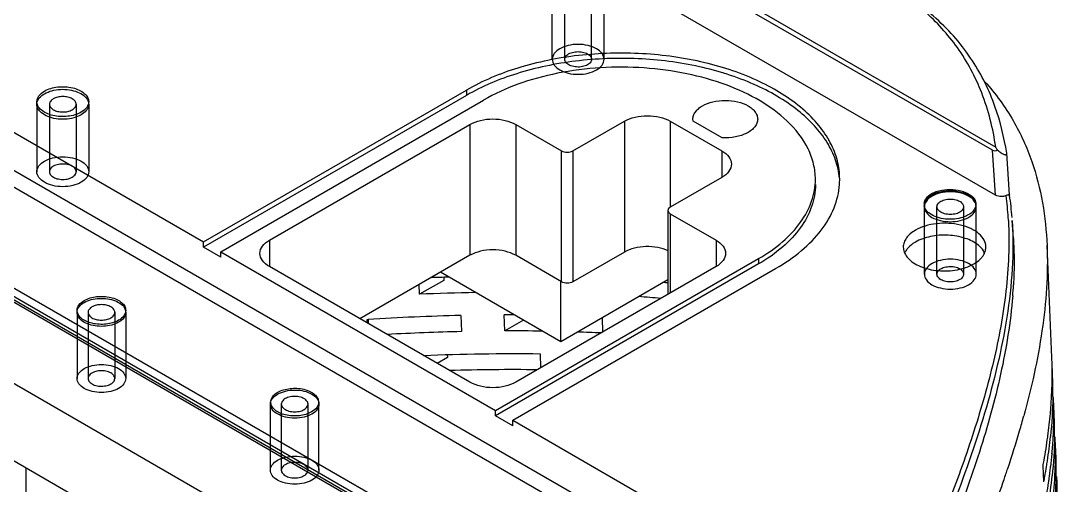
# Model space of a CAD drawing. Header units: millimetres. Extents: x 480 to 3134, y 272 to 1195.
# Drawn here: x 1292.8 to 1420.8, y 998.1 to 1055.5 of the extents above; entities that cross this region are included whole.
import ezdxf

# ---------------------------------------------------------------- set-up
doc = ezdxf.new("R2010")
doc.units = ezdxf.units.MM

msp = doc.modelspace()

# ---------------------------------------------------------------- linework, layer by layer
at = {"color": 7, "linetype": 'Continuous'}
for p, q in [((1412.75, 1039.5), (1364.04, 1067.62)), ((1364.18, 1068.17), (1413.16, 1039.89)), ((1413.13, 1033.95), (1363.5, 1062.6)), ((1358.39, 1050.73), (1358.39, 1059.05)), ((1359.94, 1050.73), (1359.94, 1059.05)), ((1363.24, 1050.73), (1363.24, 1059.05)), ((1364.79, 1050.73), (1364.79, 1059.05)), ((1268.9, 1055), (1315.34, 1028.19)), ((1399.24, 975.01), (1269.24, 1050.07)), ((1267.81, 1048.86), (1396.68, 974.46)), ((1347.8, 1046.28), (1315.33, 1027.53)), ((1315.34, 1028.19), (1347.8, 1046.93)), ((1347.8, 1046.93), (1347.8, 1046.28)), ((1294.75, 1045.17), (1294.75, 1036.85)), ((1296.3, 1045.17), (1296.3, 1036.85)), ((1299.6, 1045.17), (1299.6, 1036.85)), ((1301.15, 1045.17), (1301.15, 1036.85)), ((1317.46, 1026.96), (1349.92, 1045.7)), ((1375.78, 1043.1), (1375.76, 1043.34)), ((1323.47, 1028.4), (1348.22, 1042.68)), ((1348.22, 1042.68), (1348.22, 1026.52)), ((1353.88, 1042.68), (1353.88, 1026.52)), ((1353.88, 1042.68), (1359.54, 1039.42)), ((1360.95, 1039.42), (1367.32, 1043.09)), ((1367.32, 1043.09), (1367.32, 1026.93)), ((1372.97, 1043.09), (1372.97, 1032.48)), ((1372.97, 1043.09), (1379.34, 1039.42)), ((1379.36, 1041.04), (1375.78, 1043.1)), ((1359.54, 1023.25), (1359.54, 1039.42)), ((1360.95, 1039.42), (1360.95, 1023.25)), ((1379.34, 1039.42), (1379.34, 1036.15)), ((1413.13, 1033.95), (1412.75, 1039.5)), ((1379.05, 972.14), (1263.8, 1038.68)), ((1414.87, 1033.99), (1414.51, 1039.13)), ((1263.23, 1037.29), (1378.49, 970.75)), ((1379.05, 971.08), (1263.8, 1037.62)), ((1379.05, 970.67), (1263.8, 1037.21)), ((1379.34, 1036.15), (1372.97, 1032.48)), ((1414.87, 1033.99), (1414.87, 1033.94)), ((1414.87, 1033.99), (1414.87, 1033.94)), ((1372.68, 1032.07), (1372.68, 1021.69)), ((1404.35, 1024.19), (1404.35, 1032.52)), ((1405.9, 1024.19), (1405.9, 1032.52)), ((1409.2, 1024.19), (1409.2, 1032.52)), ((1410.75, 1024.19), (1410.75, 1032.52)), ((1372.97, 1031.66), (1372.97, 1021.86)), ((1372.97, 1031.66), (1378.63, 1028.4)), ((1415.34, 1028.6), (1415.2, 1030.83)), ((1315.33, 1027.53), (1315.34, 1028.19)), ((1323.47, 1028.4), (1323.47, 1025.13)), ((1378.63, 1028.4), (1378.63, 1025.13)), ((1263.22, 1027.26), (1361.11, 970.75)), ((1317.45, 1026.3), (1315.33, 1027.53)), ((1317.45, 1026.3), (1317.46, 1026.96)), ((1317.46, 1026.96), (1351.4, 1007.37)), ((1367.32, 1026.93), (1360.95, 1023.25)), ((1420.09, 1013.88), (1419.49, 1027.75)), ((1348.22, 1026.52), (1334.65, 1018.68)), ((1383.86, 1025.46), (1351.39, 1006.71)), ((1351.4, 1007.37), (1383.86, 1026.11)), ((1359.54, 1023.25), (1353.88, 1026.52)), ((1383.86, 1026.11), (1383.86, 1025.46)), ((1348.22, 1010.84), (1323.47, 1025.13)), ((1359.44, 1015.84), (1344.59, 1024.42)), ((1353.52, 1006.14), (1385.98, 1024.88)), ((1378.63, 1025.13), (1353.88, 1010.84)), ((1342.01, 1021.71), (1341.96, 1022.9)), ((1345.01, 1023.43), (1342.01, 1021.71)), ((1344.99, 1023.8), (1345.01, 1023.43)), ((1372.68, 1023.49), (1359.44, 1015.84)), ((1359.44, 1015.84), (1359.44, 1023.25)), ((1299.72, 1019.48), (1299.72, 1011.31)), ((1301.07, 1019.48), (1301.07, 1011.31)), ((1304.37, 1019.48), (1304.37, 1011.31)), ((1305.72, 1019.48), (1305.72, 1011.31)), ((1347.09, 1019.09), (1347.18, 1017.1)), ((1352.55, 1017.18), (1352.46, 1019.17)), ((1335.58, 1018.14), (1335.55, 1018.6)), ((1335.55, 1018.6), (1335.67, 1018.6)), ((1335.55, 1018.6), (1335.67, 1018.6)), ((1335.65, 1018.6), (1335.65, 1018.1)), ((1354.84, 1018.5), (1352.55, 1017.18)), ((1364.54, 1018.79), (1364.61, 1017.03)), ((1264.59, 1016.92), (1352.83, 965.97)), ((1345.45, 1013.89), (1344.19, 1013.17)), ((1345.43, 1014.25), (1345.45, 1013.89)), ((1356.89, 1014.37), (1356.96, 1012.62)), ((1420.21, 1009.1), (1420.2, 1008.99)), ((1420.21, 1009.1), (1420.21, 1008.99)), ((1323.59, 999.98), (1323.59, 1008.15)), ((1324.94, 999.98), (1324.94, 1008.15)), ((1328.24, 999.98), (1328.24, 1008.15)), ((1329.59, 999.98), (1329.59, 1008.15)), ((1351.39, 1006.71), (1351.4, 1007.37)), ((1353.51, 1005.48), (1351.39, 1006.71)), ((1353.51, 1005.48), (1353.52, 1006.14)), ((1353.52, 1006.14), (1399.96, 979.33)), ((1419.58, 1004.07), (1419.59, 1004.19)), ((1419.58, 1004.07), (1419.59, 1004.18)), ((1420.09, 1002.02), (1420.1, 1002.1)), ((1420.11, 1002.02), (1420.11, 1002.1)), ((1293.43, 946.78), (1293.43, 1000.26)), ((1419.1, 998.53), (1419.01, 1000.51)), ((1419.75, 998.95), (1419.8, 999.3)), ((1419.75, 998.95), (1419.8, 999.3))]:
    msp.add_line(p, q, dxfattribs=at)
for centre, radius, start, end in [((1283.09, 970.12), 147.61, 28.0522, 28.2088), ((1384.89, 1035.91), 9, 355.9414, 359.9972), ((1405.38, 1032.82), 1.07, 171.5521, 187.6402), ((1406.7, 1031.6), 2.92, 119.997, 121.1835), ((1375.4, 1028.69), 39.38, 3.6075, 7.5821), ((1376.47, 1028.38), 38.8, 4.1521, 8.2339), ((1409.63, 1032.82), 1.07, 351.5521, 0.0229), ((1372.9, 1028.51), 41.89, 3.1387, 3.6404), ((1404.34, 1028), 2.72, 217.9424, 221.4531), ((1409.35, 1028), 2.72, 318.525, 322.0413), ((1354.92, 707.67), 316.29, 91.6847, 92.0847), ((1358.31, 879.57), 144.25, 84.2817, 84.5237), ((1359.19, 1026.03), 56.25, 355.3879, 356.7857), ((1354.65, 712.83), 309.14, 91.0589, 92.3433), ((1357.41, 867.62), 154.24, 84.6498, 85.6596), ((1355.64, 680.18), 339.02, 91.4455, 93.3772), ((1353.81, 762.21), 256.96, 90.0286, 90.301), ((1355.33, 686.77), 330.43, 91.4137, 93.0056), ((1353.8, 772.17), 245.01, 89.2122, 90.2918), ((1354.89, 821.85), 195.31, 87.2015, 88.0557), ((1372.88, 1011.87), 47.25, 359.9569, 2.4325), ((1375.93, 1009.95), 44.29, 2.4458, 3.8662), ((1353.76, 743.35), 269.05, 89.4067, 91.7083), ((1366.83, 1011.92), 53.3, 356.8578, 359.2654), ((1369.95, 1011.86), 50.17, 359.2828, 359.9735), ((1372.2, 1009.81), 48.01, 359.1481, 2.4176), ((1361.63, 1012.2), 58.51, 354.8982, 356.8618), ((1373.02, 1006.97), 47.31, 359.9603, 2.4324), ((1376.07, 1005.05), 44.35, 2.4502, 3.4588), ((1307.56, 1036.55), 113.08, 343.722, 344.6837), ((1355.29, 1012.78), 64.87, 352.3895, 354.8871), ((1367.11, 1007.01), 53.23, 356.862, 359.3873), ((1370.21, 1006.96), 50.13, 359.4072, 359.9775), ((1372.42, 1004.92), 48, 359.0057, 2.4153), ((1294.93, 1040.27), 126.25, 341.4972, 343.7113), ((1346.6, 1013.94), 73.64, 350.0201, 352.2998), ((1352.75, 1011.04), 67.52, 351.5464, 354.1439), ((1361.78, 1007.3), 58.57, 354.9062, 356.8681), ((1373.16, 1002.08), 47.38, 359.9638, 2.4323), ((1376.19, 1000.15), 44.44, 2.4492, 3.417), ((1340.85, 1014.92), 79.47, 349.5529, 350.0416), ((1347.27, 1011.82), 73.05, 351.0435, 351.5738), ((1356.91, 1007.73), 63.46, 353.3825, 354.8374), ((1367.33, 1002.11), 53.21, 356.8673, 359.4607), ((1370.42, 1002.06), 50.13, 359.4819, 359.9812), ((1372.55, 1000.02), 48.09, 359.0103, 2.414), ((1280.05, 1045.14), 141.9, 340.9549, 341.5379), ((1344.3, 1012.29), 76.06, 350.0818, 351.0405), ((1352.47, 1008.24), 67.92, 352.4342, 353.0776), ((1354.15, 1008.04), 66.23, 353.079, 353.3904), ((1262.47, 1051.28), 160.53, 338.3453, 340.931), ((1341.11, 1012.85), 79.3, 349.5976, 350.0849), ((1346.79, 1009.05), 73.66, 350.6028, 351.7198), ((1352.56, 1006.18), 67.92, 351.1282, 354.1616), ((1349.61, 1008.63), 70.81, 351.7246, 352.1401), ((1361.93, 1002.4), 58.63, 354.9143, 356.8746), ((1363.45, 1000.22), 57.19, 354.1314, 358.9679), ((1373.3, 997.18), 47.45, 359.9672, 2.4322)]:
    msp.add_arc(centre, radius, start, end, dxfattribs=at)
for points, knots in [([(1414.51, 1039.13), (1414.2, 1041.09), (1413.24, 1045.08), (1410.42, 1050.86), (1405.78, 1056.22), (1401.65, 1059), (1399.34, 1060.25)], [0, 0, 0, 0, 0.220939, 0.453032, 0.708549, 1, 1, 1, 1]), ([(1413.16, 1039.89), (1412.83, 1042.17), (1411.75, 1046.5), (1408.69, 1052.25), (1404.48, 1056.86), (1401.12, 1059.2), (1399.35, 1060.22)], [0, 0, 0, 0, 0.271036, 0.520878, 0.759386, 1, 1, 1, 1]), ([(1363.85, 1049.42), (1364.12, 1049.57), (1364.57, 1049.92), (1364.89, 1050.73), (1364.57, 1051.53), (1363.82, 1052.11), (1362.78, 1052.49), (1361.59, 1052.62), (1360.39, 1052.49), (1359.65, 1052.22), (1359.33, 1052.03)], [0, 0, 0, 0, 0.11431, 0.207553, 0.300797, 0.415107, 0.553855, 0.707554, 0.861253, 1, 1, 1, 1]), ([(1393.89, 1035.91), (1393.89, 1036.68), (1393.69, 1038.25), (1392.78, 1040.53), (1391.32, 1042.68), (1388.56, 1045.45), (1383.85, 1048.32), (1377.09, 1050.58), (1369.5, 1051.64), (1361.7, 1051.43), (1354.32, 1049.95), (1349.8, 1048.08), (1347.8, 1046.93)], [0, 0, 0, 0, 0.04286, 0.087489, 0.135322, 0.187286, 0.304552, 0.438223, 0.58257, 0.729727, 0.871314, 1, 1, 1, 1]), ([(1393.85, 1036.07), (1393.79, 1036.83), (1393.45, 1038.36), (1392.38, 1040.55), (1390.79, 1042.62), (1387.91, 1045.26), (1383.17, 1047.95), (1376.44, 1050.06), (1368.98, 1051.01), (1361.35, 1050.72), (1354.16, 1049.24), (1349.75, 1047.4), (1347.8, 1046.28)], [0, 0, 0, 0, 0.042966, 0.088163, 0.136806, 0.189626, 0.308231, 0.442312, 0.58614, 0.732154, 0.872407, 1, 1, 1, 1]), ([(1359.33, 1052.03), (1359.06, 1051.88), (1358.61, 1051.53), (1358.29, 1050.73), (1358.61, 1049.92), (1359.36, 1049.34), (1360.39, 1048.96), (1361.59, 1048.83), (1362.78, 1048.96), (1363.53, 1049.23), (1363.85, 1049.42)], [0, 0, 0, 0, 0.11431, 0.207553, 0.300797, 0.415107, 0.553855, 0.707554, 0.861253, 1, 1, 1, 1]), ([(1362.75, 1050.05), (1362.56, 1049.94), (1362.11, 1049.79), (1361.41, 1049.75), (1360.73, 1049.88), (1360.2, 1050.15), (1359.89, 1050.59), (1360, 1051.1), (1360.27, 1051.31), (1360.42, 1051.4)], [0, 0, 0, 0, 0.160263, 0.337446, 0.508782, 0.65406, 0.767439, 0.871444, 1, 1, 1, 1]), ([(1360.42, 1051.4), (1360.61, 1051.51), (1361.06, 1051.66), (1361.77, 1051.7), (1362.44, 1051.57), (1362.98, 1051.3), (1363.29, 1050.86), (1363.17, 1050.35), (1362.91, 1050.14), (1362.75, 1050.05)], [0, 0, 0, 0, 0.160263, 0.337446, 0.508782, 0.65406, 0.767439, 0.871444, 1, 1, 1, 1]), ([(1387.38, 1043.12), (1386.38, 1044.07), (1383.99, 1045.8), (1379.78, 1047.73), (1374.94, 1049.08), (1367.96, 1050.02), (1360.84, 1049.6), (1354.24, 1047.82), (1351.27, 1046.48), (1349.92, 1045.7)], [0, 0, 0, 0, 0.104535, 0.221675, 0.349206, 0.483532, 0.754264, 0.882243, 1, 1, 1, 1]), ([(1295.69, 1046.81), (1296.18, 1047.09), (1297.36, 1047.41), (1298.86, 1047.34), (1299.96, 1046.97), (1300.6, 1046.58), (1301.04, 1046.08), (1301.15, 1045.69), (1301.15, 1045.5)], [0, 0, 0, 0, 0.269887, 0.561312, 0.695453, 0.813137, 0.912853, 1, 1, 1, 1]), ([(1295.69, 1046.48), (1295.97, 1046.64), (1296.62, 1046.9), (1297.67, 1047.05), (1298.76, 1047), (1299.75, 1046.74), (1300.56, 1046.31), (1301.08, 1045.72), (1301.21, 1044.99), (1300.86, 1044.32), (1300.45, 1044.01), (1300.21, 1043.87)], [0, 0, 0, 0, 0.122057, 0.258162, 0.394967, 0.526165, 0.637869, 0.731906, 0.81169, 0.897275, 1, 1, 1, 1]), ([(1411.8, 1047.96), (1413.14, 1046.49), (1415.42, 1043.37), (1418.47, 1036.65), (1419.34, 1031.26), (1419.49, 1027.75)], [0, 0, 0, 0, 0.270219, 0.521868, 1, 1, 1, 1]), ([(1300.21, 1043.87), (1299.93, 1043.7), (1299.27, 1043.45), (1298.22, 1043.3), (1297.13, 1043.35), (1296.14, 1043.61), (1295.34, 1044.04), (1294.81, 1044.63), (1294.69, 1045.36), (1295.04, 1046.03), (1295.45, 1046.34), (1295.69, 1046.48)], [0, 0, 0, 0, 0.122057, 0.258162, 0.394967, 0.526165, 0.637869, 0.731906, 0.81169, 0.897275, 1, 1, 1, 1]), ([(1294.75, 1045.5), (1294.75, 1045.75), (1294.97, 1046.31), (1295.42, 1046.65), (1295.69, 1046.81)], [0, 0, 0, 0, 0.449171, 1, 1, 1, 1]), ([(1296.78, 1045.85), (1296.64, 1045.77), (1296.41, 1045.59), (1296.25, 1045.17), (1296.41, 1044.76), (1296.8, 1044.46), (1297.33, 1044.27), (1297.94, 1044.2), (1298.56, 1044.26), (1298.95, 1044.4), (1299.11, 1044.5)], [0, 0, 0, 0, 0.115285, 0.208669, 0.301443, 0.41511, 0.552909, 0.705552, 0.859813, 1, 1, 1, 1]), ([(1299.11, 1044.5), (1299.25, 1044.58), (1299.49, 1044.76), (1299.65, 1045.18), (1299.48, 1045.59), (1299.1, 1045.89), (1298.57, 1046.08), (1297.95, 1046.15), (1297.34, 1046.08), (1296.95, 1045.94), (1296.78, 1045.85)], [0, 0, 0, 0, 0.115285, 0.208669, 0.301443, 0.41511, 0.552909, 0.705552, 0.859813, 1, 1, 1, 1]), ([(1300.21, 1044.19), (1299.72, 1043.91), (1298.53, 1043.59), (1297.04, 1043.66), (1295.94, 1044.03), (1295.3, 1044.42), (1294.86, 1044.92), (1294.75, 1045.32), (1294.75, 1045.5)], [0, 0, 0, 0, 0.269887, 0.561312, 0.695453, 0.813137, 0.912853, 1, 1, 1, 1]), ([(1301.15, 1045.5), (1301.15, 1045.25), (1300.93, 1044.7), (1300.48, 1044.35), (1300.21, 1044.19)], [0, 0, 0, 0, 0.449171, 1, 1, 1, 1]), ([(1375.76, 1043.34), (1375.76, 1043.49), (1375.82, 1043.81), (1376.06, 1044.25), (1376.44, 1044.65), (1377.14, 1045.13), (1378.27, 1045.54), (1379.76, 1045.7), (1381.25, 1045.54), (1382.38, 1045.13), (1383.08, 1044.65), (1383.46, 1044.25), (1383.7, 1043.81), (1383.76, 1043.49), (1383.76, 1043.34)], [0, 0, 0, 0, 0.04547, 0.094136, 0.148204, 0.20866, 0.346911, 0.500041, 0.653181, 0.791409, 0.851865, 0.905935, 0.95457, 1, 1, 1, 1]), ([(1348.22, 1042.68), (1348.63, 1042.92), (1349.56, 1043.25), (1351.05, 1043.42), (1352.55, 1043.25), (1353.48, 1042.92), (1353.88, 1042.68)], [0, 0, 0, 0, 0.237218, 0.499999, 0.762781, 1, 1, 1, 1]), ([(1367.32, 1043.09), (1367.72, 1043.32), (1368.65, 1043.66), (1370.14, 1043.82), (1371.64, 1043.66), (1372.57, 1043.32), (1372.97, 1043.09)], [0, 0, 0, 0, 0.237218, 0.499999, 0.762781, 1, 1, 1, 1]), ([(1383.76, 1043.34), (1383.76, 1043.17), (1383.7, 1042.83), (1383.42, 1042.37), (1382.99, 1041.95), (1382.21, 1041.46), (1380.97, 1041.07), (1379.91, 1041.01), (1379.36, 1041.04)], [0, 0, 0, 0, 0.089639, 0.18638, 0.294938, 0.416949, 0.695601, 1, 1, 1, 1]), ([(1390.89, 1035.91), (1390.89, 1036.54), (1390.73, 1037.84), (1389.78, 1040.43), (1388.43, 1042.12), (1387.38, 1043.12)], [0, 0, 0, 0, 0.231663, 0.471643, 1, 1, 1, 1]), ([(1359.54, 1039.42), (1359.75, 1039.3), (1360.24, 1039.2), (1360.74, 1039.3), (1360.95, 1039.42)], [0, 0, 0, 0, 0.500001, 1, 1, 1, 1]), ([(1379.34, 1039.42), (1379.67, 1039.23), (1380.24, 1038.79), (1380.51, 1038.1), (1380.51, 1037.79)], [0, 0, 0, 0, 0.550752, 1, 1, 1, 1]), ([(1412.75, 1039.5), (1412.84, 1039.45), (1413.06, 1039.41), (1413.26, 1039.48), (1413.35, 1039.54)], [0, 0, 0, 0, 0.478688, 1, 1, 1, 1]), ([(1413.35, 1039.54), (1413.48, 1039.43), (1413.67, 1039.28), (1413.93, 1039.11), (1414.1, 1039.02), (1414.26, 1038.96), (1414.4, 1038.93), (1414.52, 1039), (1414.52, 1039.09), (1414.51, 1039.13)], [0, 0, 0, 0, 0.340224, 0.494577, 0.63358, 0.75213, 0.84449, 0.913759, 1, 1, 1, 1]), ([(1300.21, 1035.54), (1299.89, 1035.35), (1299.14, 1035.08), (1297.95, 1034.95), (1296.75, 1035.08), (1295.72, 1035.46), (1294.97, 1036.04), (1294.65, 1036.85), (1294.97, 1037.65), (1295.42, 1038), (1295.69, 1038.15)], [0, 0, 0, 0, 0.138747, 0.292446, 0.446145, 0.584893, 0.699203, 0.792447, 0.88569, 1, 1, 1, 1]), ([(1295.69, 1038.15), (1296.01, 1038.34), (1296.75, 1038.61), (1297.95, 1038.74), (1299.14, 1038.61), (1300.18, 1038.23), (1300.93, 1037.65), (1301.25, 1036.85), (1300.93, 1036.04), (1300.48, 1035.69), (1300.21, 1035.54)], [0, 0, 0, 0, 0.138747, 0.292446, 0.446145, 0.584893, 0.699203, 0.792447, 0.88569, 1, 1, 1, 1]), ([(1296.78, 1037.52), (1296.63, 1037.43), (1296.36, 1037.22), (1296.25, 1036.71), (1296.56, 1036.27), (1297.09, 1036), (1297.77, 1035.87), (1298.47, 1035.91), (1298.92, 1036.06), (1299.11, 1036.17)], [0, 0, 0, 0, 0.128556, 0.232561, 0.34594, 0.491218, 0.662554, 0.839737, 1, 1, 1, 1]), ([(1299.11, 1036.17), (1299.27, 1036.26), (1299.54, 1036.47), (1299.65, 1036.98), (1299.34, 1037.42), (1298.8, 1037.69), (1298.13, 1037.82), (1297.42, 1037.78), (1296.97, 1037.63), (1296.78, 1037.52)], [0, 0, 0, 0, 0.128556, 0.232561, 0.34594, 0.491218, 0.662554, 0.839737, 1, 1, 1, 1]), ([(1380.51, 1037.79), (1380.51, 1037.47), (1380.24, 1036.78), (1379.67, 1036.34), (1379.34, 1036.15)], [0, 0, 0, 0, 0.449248, 1, 1, 1, 1]), ([(1383.86, 1026.11), (1384.92, 1026.72), (1386.83, 1028.03), (1389.11, 1030.43), (1390.55, 1033.09), (1390.89, 1034.99), (1390.89, 1035.91)], [0, 0, 0, 0, 0.28979, 0.549056, 0.782227, 1, 1, 1, 1]), ([(1390.89, 1035.25), (1390.89, 1034.34), (1390.55, 1032.43), (1389.11, 1029.78), (1386.83, 1027.38), (1384.92, 1026.06), (1383.86, 1025.46)], [0, 0, 0, 0, 0.217777, 0.450935, 0.710227, 1, 1, 1, 1]), ([(1385.98, 1024.88), (1387.11, 1025.54), (1389.16, 1026.94), (1391.66, 1029.47), (1393.31, 1032.27), (1393.8, 1034.29), (1393.87, 1035.27)], [0, 0, 0, 0, 0.288355, 0.547898, 0.782171, 1, 1, 1, 1]), ([(1405.25, 1034.13), (1405.31, 1034.17), (1405.6, 1034.32), (1405.91, 1034.43), (1406.15, 1034.5)], [0, 0, 0, 0, 0.236074, 1, 1, 1, 1]), ([(1405.29, 1033.99), (1405.7, 1034.22), (1406.65, 1034.51), (1408.13, 1034.54), (1409.48, 1034.2), (1410.23, 1033.69), (1410.46, 1033.37)], [0, 0, 0, 0, 0.253318, 0.530613, 0.790336, 1, 1, 1, 1]), ([(1409.81, 1031.21), (1410.08, 1031.37), (1410.53, 1031.71), (1410.85, 1032.52), (1410.53, 1033.32), (1409.78, 1033.9), (1408.75, 1034.28), (1407.55, 1034.41), (1406.36, 1034.28), (1405.61, 1034.01), (1405.29, 1033.83)], [0, 0, 0, 0, 0.11431, 0.207553, 0.300797, 0.415107, 0.553855, 0.707554, 0.861253, 1, 1, 1, 1]), ([(1406.15, 1034.5), (1406.59, 1034.61), (1407.51, 1034.72), (1408.82, 1034.56), (1409.93, 1034.12), (1410.47, 1033.59), (1410.6, 1033.3)], [0, 0, 0, 0, 0.279214, 0.558431, 0.804511, 1, 1, 1, 1]), ([(1404.32, 1032.98), (1404.35, 1033.2), (1404.58, 1033.65), (1404.97, 1033.96), (1405.19, 1034.1)], [0, 0, 0, 0, 0.454331, 1, 1, 1, 1]), ([(1405.25, 1033.96), (1405.01, 1033.83), (1404.6, 1033.52), (1404.35, 1033.04), (1404.32, 1032.82)], [0, 0, 0, 0, 0.547377, 1, 1, 1, 1]), ([(1405.29, 1033.83), (1405.02, 1033.67), (1404.57, 1033.32), (1404.25, 1032.52), (1404.57, 1031.71), (1405.32, 1031.13), (1406.35, 1030.76), (1407.55, 1030.63), (1408.74, 1030.76), (1409.49, 1031.03), (1409.81, 1031.21)], [0, 0, 0, 0, 0.11431, 0.207553, 0.300797, 0.415107, 0.553855, 0.707554, 0.861253, 1, 1, 1, 1]), ([(1405.25, 1033.96), (1405.01, 1033.82), (1404.61, 1033.51), (1404.39, 1033.04), (1404.36, 1032.82)], [0, 0, 0, 0, 0.54646, 1, 1, 1, 1]), ([(1408.72, 1031.85), (1408.53, 1031.73), (1408.08, 1031.58), (1407.37, 1031.54), (1406.7, 1031.67), (1406.16, 1031.94), (1405.85, 1032.38), (1405.96, 1032.9), (1406.23, 1033.1), (1406.38, 1033.19)], [0, 0, 0, 0, 0.160263, 0.337446, 0.508782, 0.65406, 0.767439, 0.871444, 1, 1, 1, 1]), ([(1406.38, 1033.19), (1406.57, 1033.3), (1407.02, 1033.45), (1407.73, 1033.5), (1408.4, 1033.37), (1408.94, 1033.09), (1409.25, 1032.65), (1409.14, 1032.14), (1408.87, 1031.93), (1408.72, 1031.85)], [0, 0, 0, 0, 0.160263, 0.337446, 0.508782, 0.65406, 0.767439, 0.871444, 1, 1, 1, 1]), ([(1410.46, 1033.37), (1410.5, 1033.32), (1410.63, 1033.11), (1410.7, 1032.87), (1410.71, 1032.69)], [0, 0, 0, 0, 0.266013, 1, 1, 1, 1]), ([(1410.6, 1033.3), (1410.62, 1033.26), (1410.68, 1033.11), (1410.71, 1032.94), (1410.71, 1032.82)], [0, 0, 0, 0, 0.257665, 1, 1, 1, 1]), ([(1414.12, 1033.8), (1414.03, 1033.79), (1413.7, 1033.76), (1413.35, 1033.83), (1413.13, 1033.95)], [0, 0, 0, 0, 0.262791, 1, 1, 1, 1]), ([(1414.43, 1033.89), (1414.41, 1033.88), (1414.31, 1033.84), (1414.2, 1033.81), (1414.12, 1033.8)], [0, 0, 0, 0, 0.23892, 1, 1, 1, 1]), ([(1414.87, 1033.99), (1414.87, 1034), (1414.81, 1034), (1414.77, 1033.99), (1414.6, 1033.96), (1414.5, 1033.92), (1414.43, 1033.89)], [0, 0, 0, 0, 0.041392, 0.212244, 0.527438, 1, 1, 1, 1]), ([(1372.97, 1032.48), (1372.89, 1032.43), (1372.75, 1032.32), (1372.68, 1032.15), (1372.68, 1032.07)], [0, 0, 0, 0, 0.550759, 1, 1, 1, 1]), ([(1372.68, 1032.07), (1372.68, 1031.99), (1372.75, 1031.82), (1372.89, 1031.71), (1372.97, 1031.66)], [0, 0, 0, 0, 0.44924, 1, 1, 1, 1]), ([(1404.89, 1031.76), (1404.84, 1031.8), (1404.66, 1031.96), (1404.5, 1032.16), (1404.43, 1032.32)], [0, 0, 0, 0, 0.269002, 1, 1, 1, 1]), ([(1408.86, 1031.15), (1408.16, 1030.96), (1407.05, 1030.91), (1405.71, 1031.25), (1405.12, 1031.57), (1404.89, 1031.76)], [0, 0, 0, 0, 0.527996, 0.780383, 1, 1, 1, 1]), ([(1410.7, 1032.66), (1410.66, 1032.44), (1410.42, 1031.96), (1410.01, 1031.65), (1409.77, 1031.51)], [0, 0, 0, 0, 0.4526, 1, 1, 1, 1]), ([(1415.2, 1030.83), (1415.45, 1026.85), (1414.84, 1018.75), (1411.96, 1006.89), (1407.83, 995.19), (1404.51, 987.53), (1402.74, 983.71)], [0, 0, 0, 0, 0.243385, 0.49077, 0.743149, 1, 1, 1, 1]), ([(1411.94, 1027.54), (1411.94, 1027.83), (1411.77, 1028.47), (1411.07, 1029.26), (1410.05, 1029.88), (1408.77, 1030.31), (1407.34, 1030.51), (1405.86, 1030.47), (1404.47, 1030.19), (1403.61, 1029.84), (1403.24, 1029.62)], [0, 0, 0, 0, 0.086934, 0.186404, 0.303795, 0.437609, 0.582115, 0.729425, 0.871188, 1, 1, 1, 1]), ([(1414.72, 1030.81), (1414.88, 1027.9), (1414.61, 1022.03), (1413, 1013.33), (1410.55, 1004.72), (1408.52, 999.07), (1407.42, 996.25)], [0, 0, 0, 0, 0.245489, 0.49337, 0.744874, 1, 1, 1, 1]), ([(1409.77, 1031.51), (1409.7, 1031.48), (1409.41, 1031.32), (1409.1, 1031.21), (1408.86, 1031.15)], [0, 0, 0, 0, 0.236074, 1, 1, 1, 1]), ([(1403.24, 1029.62), (1403.01, 1029.49), (1402.61, 1029.21), (1402.12, 1028.7), (1401.81, 1028.14), (1401.74, 1027.73), (1401.74, 1027.54)], [0, 0, 0, 0, 0.289541, 0.549114, 0.782258, 1, 1, 1, 1]), ([(1322.3, 1026.76), (1322.3, 1027.07), (1322.58, 1027.77), (1323.14, 1028.2), (1323.47, 1028.4)], [0, 0, 0, 0, 0.449248, 1, 1, 1, 1]), ([(1378.63, 1028.4), (1378.96, 1028.2), (1379.53, 1027.77), (1379.8, 1027.07), (1379.8, 1026.76)], [0, 0, 0, 0, 0.550752, 1, 1, 1, 1]), ([(1403.24, 1028.15), (1403.13, 1028.09), (1402.76, 1027.86), (1402.42, 1027.56), (1402.22, 1027.31)], [0, 0, 0, 0, 0.268125, 1, 1, 1, 1]), ([(1411.02, 1027.76), (1410.55, 1028.15), (1409.32, 1028.74), (1407.27, 1029.09), (1405.15, 1028.94), (1403.81, 1028.48), (1403.24, 1028.15)], [0, 0, 0, 0, 0.225651, 0.487909, 0.756855, 1, 1, 1, 1]), ([(1415.34, 1028.6), (1415.43, 1027.17), (1415.46, 1025.26), (1415.37, 1023.35), (1415.35, 1022.88)], [0, 0, 0, 0, 0.749244, 1, 1, 1, 1]), ([(1323.47, 1025.13), (1323.14, 1025.32), (1322.58, 1025.76), (1322.3, 1026.45), (1322.3, 1026.76)], [0, 0, 0, 0, 0.550752, 1, 1, 1, 1]), ([(1353.88, 1026.52), (1353.48, 1026.75), (1352.55, 1027.09), (1351.05, 1027.25), (1349.56, 1027.09), (1348.63, 1026.75), (1348.22, 1026.52)], [0, 0, 0, 0, 0.237219, 0.500001, 0.762782, 1, 1, 1, 1]), ([(1372.71, 1027.06), (1372.31, 1027.26), (1371.4, 1027.54), (1369.97, 1027.65), (1368.57, 1027.47), (1367.69, 1027.14), (1367.32, 1026.93)], [0, 0, 0, 0, 0.242668, 0.505351, 0.765306, 1, 1, 1, 1]), ([(1379.8, 1026.76), (1379.8, 1026.45), (1379.53, 1025.76), (1378.96, 1025.32), (1378.63, 1025.13)], [0, 0, 0, 0, 0.449248, 1, 1, 1, 1]), ([(1401.74, 1027.54), (1401.74, 1027.33), (1401.83, 1026.89), (1402.05, 1026.51), (1402.19, 1026.33)], [0, 0, 0, 0, 0.480541, 1, 1, 1, 1]), ([(1402.22, 1027.31), (1402.19, 1027.27), (1402.06, 1027.11), (1401.96, 1026.93), (1401.9, 1026.79)], [0, 0, 0, 0, 0.259806, 1, 1, 1, 1]), ([(1411.77, 1026.83), (1411.73, 1026.91), (1411.54, 1027.27), (1411.26, 1027.56), (1411.02, 1027.76)], [0, 0, 0, 0, 0.23318, 1, 1, 1, 1]), ([(1411.49, 1026.33), (1411.63, 1026.51), (1411.86, 1026.89), (1411.94, 1027.33), (1411.94, 1027.54)], [0, 0, 0, 0, 0.519482, 1, 1, 1, 1]), ([(1419.49, 1027.75), (1419.64, 1024.22), (1419.12, 1017.09), (1417.57, 1010.14), (1416.63, 1006.68)], [0, 0, 0, 0, 0.496537, 1, 1, 1, 1]), ([(1402.3, 1026.2), (1402.71, 1025.73), (1403.94, 1024.99), (1406.07, 1024.53), (1408.36, 1024.62), (1409.83, 1025.1), (1410.45, 1025.46)], [0, 0, 0, 0, 0.215589, 0.476824, 0.751244, 1, 1, 1, 1]), ([(1405.29, 1025.5), (1405.02, 1025.34), (1404.57, 1025), (1404.25, 1024.19), (1404.57, 1023.39), (1405.32, 1022.8), (1406.35, 1022.43), (1407.55, 1022.3), (1408.74, 1022.43), (1409.49, 1022.7), (1409.81, 1022.88)], [0, 0, 0, 0, 0.11431, 0.207553, 0.300797, 0.415107, 0.553855, 0.707554, 0.861253, 1, 1, 1, 1]), ([(1409.81, 1022.88), (1410.08, 1023.04), (1410.53, 1023.39), (1410.85, 1024.19), (1410.53, 1025), (1409.78, 1025.58), (1408.75, 1025.95), (1407.55, 1026.08), (1406.36, 1025.95), (1405.61, 1025.68), (1405.29, 1025.5)], [0, 0, 0, 0, 0.11431, 0.207553, 0.300797, 0.415107, 0.553855, 0.707554, 0.861253, 1, 1, 1, 1]), ([(1410.45, 1025.46), (1410.54, 1025.51), (1410.88, 1025.72), (1411.19, 1025.98), (1411.39, 1026.2)], [0, 0, 0, 0, 0.2662, 1, 1, 1, 1]), ([(1408.72, 1023.52), (1408.53, 1023.41), (1408.08, 1023.26), (1407.37, 1023.21), (1406.7, 1023.34), (1406.16, 1023.62), (1405.85, 1024.06), (1405.96, 1024.57), (1406.23, 1024.78), (1406.38, 1024.86)], [0, 0, 0, 0, 0.160263, 0.337446, 0.508782, 0.65406, 0.767439, 0.871444, 1, 1, 1, 1]), ([(1406.38, 1024.86), (1406.57, 1024.97), (1407.02, 1025.12), (1407.73, 1025.17), (1408.4, 1025.04), (1408.94, 1024.76), (1409.25, 1024.32), (1409.14, 1023.81), (1408.87, 1023.61), (1408.72, 1023.52)], [0, 0, 0, 0, 0.160263, 0.337446, 0.508782, 0.65406, 0.767439, 0.871444, 1, 1, 1, 1]), ([(1360.95, 1023.25), (1360.74, 1023.13), (1360.24, 1023.03), (1359.75, 1023.13), (1359.54, 1023.25)], [0, 0, 0, 0, 0.499999, 1, 1, 1, 1]), ([(1300.6, 1020.94), (1301.06, 1021.21), (1302.17, 1021.51), (1303.58, 1021.44), (1304.61, 1021.1), (1305.21, 1020.73), (1305.62, 1020.27), (1305.72, 1019.89), (1305.72, 1019.72)], [0, 0, 0, 0, 0.269887, 0.561312, 0.695453, 0.813137, 0.912853, 1, 1, 1, 1]), ([(1415.25, 1021.51), (1414.99, 1018.26), (1413.92, 1011.74), (1411.24, 1002.12), (1407.76, 992.56), (1405.07, 986.27), (1403.64, 983.13)], [0, 0, 0, 0, 0.242556, 0.490369, 0.743073, 1, 1, 1, 1]), ([(1304.84, 1018.25), (1304.58, 1018.1), (1303.96, 1017.86), (1302.98, 1017.72), (1301.96, 1017.77), (1301.03, 1018), (1300.28, 1018.41), (1299.78, 1018.97), (1299.67, 1019.65), (1299.99, 1020.28), (1300.38, 1020.57), (1300.6, 1020.7)], [0, 0, 0, 0, 0.122057, 0.258162, 0.394967, 0.526165, 0.637869, 0.731906, 0.81169, 0.897275, 1, 1, 1, 1]), ([(1299.72, 1019.72), (1299.72, 1019.95), (1299.93, 1020.48), (1300.35, 1020.8), (1300.6, 1020.94)], [0, 0, 0, 0, 0.449171, 1, 1, 1, 1]), ([(1300.6, 1020.7), (1300.87, 1020.85), (1301.48, 1021.09), (1302.46, 1021.23), (1303.48, 1021.18), (1304.42, 1020.95), (1305.17, 1020.54), (1305.66, 1019.98), (1305.78, 1019.3), (1305.45, 1018.67), (1305.07, 1018.38), (1304.84, 1018.25)], [0, 0, 0, 0, 0.122057, 0.258162, 0.394967, 0.526165, 0.637869, 0.731906, 0.81169, 0.897275, 1, 1, 1, 1]), ([(1301.55, 1020.15), (1301.42, 1020.07), (1301.18, 1019.89), (1301.02, 1019.47), (1301.19, 1019.06), (1301.57, 1018.76), (1302.1, 1018.57), (1302.72, 1018.5), (1303.33, 1018.56), (1303.72, 1018.7), (1303.89, 1018.8)], [0, 0, 0, 0, 0.115285, 0.208669, 0.301443, 0.41511, 0.552909, 0.705552, 0.859813, 1, 1, 1, 1]), ([(1303.89, 1018.8), (1304.03, 1018.88), (1304.26, 1019.06), (1304.42, 1019.48), (1304.26, 1019.89), (1303.87, 1020.19), (1303.34, 1020.38), (1302.73, 1020.45), (1302.11, 1020.39), (1301.72, 1020.25), (1301.55, 1020.15)], [0, 0, 0, 0, 0.115285, 0.208669, 0.301443, 0.41511, 0.552909, 0.705552, 0.859813, 1, 1, 1, 1]), ([(1304.84, 1018.5), (1304.38, 1018.23), (1303.27, 1017.93), (1301.87, 1018), (1300.84, 1018.34), (1300.23, 1018.71), (1299.83, 1019.17), (1299.72, 1019.55), (1299.72, 1019.72)], [0, 0, 0, 0, 0.269887, 0.561312, 0.695453, 0.813137, 0.912853, 1, 1, 1, 1]), ([(1305.72, 1019.72), (1305.72, 1019.49), (1305.52, 1018.96), (1305.09, 1018.64), (1304.84, 1018.5)], [0, 0, 0, 0, 0.449171, 1, 1, 1, 1]), ([(1304.84, 1010.09), (1304.54, 1009.91), (1303.84, 1009.66), (1302.72, 1009.54), (1301.6, 1009.66), (1300.63, 1010.01), (1299.93, 1010.56), (1299.63, 1011.31), (1299.93, 1012.06), (1300.35, 1012.39), (1300.6, 1012.53)], [0, 0, 0, 0, 0.138747, 0.292446, 0.446145, 0.584893, 0.699203, 0.792447, 0.88569, 1, 1, 1, 1]), ([(1300.6, 1012.53), (1300.9, 1012.71), (1301.6, 1012.96), (1302.72, 1013.08), (1303.84, 1012.96), (1304.81, 1012.61), (1305.52, 1012.06), (1305.81, 1011.31), (1305.52, 1010.56), (1305.09, 1010.23), (1304.84, 1010.09)], [0, 0, 0, 0, 0.138747, 0.292446, 0.446145, 0.584893, 0.699203, 0.792447, 0.88569, 1, 1, 1, 1]), ([(1301.55, 1011.98), (1301.4, 1011.9), (1301.13, 1011.69), (1301.02, 1011.18), (1301.33, 1010.74), (1301.87, 1010.46), (1302.54, 1010.33), (1303.25, 1010.38), (1303.7, 1010.53), (1303.89, 1010.64)], [0, 0, 0, 0, 0.128556, 0.232561, 0.34594, 0.491218, 0.662554, 0.839737, 1, 1, 1, 1]), ([(1303.89, 1010.64), (1304.04, 1010.72), (1304.31, 1010.93), (1304.42, 1011.44), (1304.11, 1011.88), (1303.58, 1012.16), (1302.9, 1012.29), (1302.19, 1012.24), (1301.75, 1012.09), (1301.55, 1011.98)], [0, 0, 0, 0, 0.128556, 0.232561, 0.34594, 0.491218, 0.662554, 0.839737, 1, 1, 1, 1]), ([(1324.49, 1009.6), (1324.95, 1009.86), (1326.05, 1010.16), (1327.43, 1010.09), (1328.45, 1009.75), (1329.04, 1009.39), (1329.44, 1008.93), (1329.54, 1008.56), (1329.54, 1008.39)], [0, 0, 0, 0, 0.269887, 0.561312, 0.695453, 0.813137, 0.912853, 1, 1, 1, 1]), ([(1353.88, 1010.84), (1353.48, 1010.61), (1352.55, 1010.27), (1351.05, 1010.11), (1349.56, 1010.27), (1348.63, 1010.61), (1348.22, 1010.84)], [0, 0, 0, 0, 0.237218, 0.499999, 0.762781, 1, 1, 1, 1]), ([(1328.71, 1006.92), (1328.41, 1006.75), (1327.71, 1006.49), (1326.59, 1006.37), (1325.46, 1006.49), (1324.5, 1006.85), (1323.79, 1007.39), (1323.49, 1008.15), (1323.79, 1008.9), (1324.22, 1009.23), (1324.46, 1009.37)], [0, 0, 0, 0, 0.138747, 0.292446, 0.446145, 0.584893, 0.699203, 0.792447, 0.88569, 1, 1, 1, 1]), ([(1323.63, 1008.39), (1323.63, 1008.62), (1323.83, 1009.14), (1324.25, 1009.46), (1324.49, 1009.6)], [0, 0, 0, 0, 0.449171, 1, 1, 1, 1]), ([(1324.46, 1009.37), (1324.77, 1009.54), (1325.47, 1009.8), (1326.59, 1009.92), (1327.71, 1009.8), (1328.68, 1009.45), (1329.38, 1008.9), (1329.68, 1008.15), (1329.38, 1007.39), (1328.96, 1007.06), (1328.71, 1006.92)], [0, 0, 0, 0, 0.138747, 0.292446, 0.446145, 0.584893, 0.699203, 0.792447, 0.88569, 1, 1, 1, 1]), ([(1325.42, 1008.82), (1325.27, 1008.73), (1325, 1008.52), (1324.88, 1008.01), (1325.2, 1007.57), (1325.73, 1007.3), (1326.41, 1007.17), (1327.11, 1007.21), (1327.56, 1007.36), (1327.75, 1007.47)], [0, 0, 0, 0, 0.128556, 0.232561, 0.34594, 0.491218, 0.662554, 0.839737, 1, 1, 1, 1]), ([(1327.75, 1007.47), (1327.91, 1007.56), (1328.17, 1007.77), (1328.29, 1008.28), (1327.97, 1008.72), (1327.44, 1008.99), (1326.76, 1009.12), (1326.06, 1009.08), (1325.61, 1008.93), (1325.42, 1008.82)], [0, 0, 0, 0, 0.128556, 0.232561, 0.34594, 0.491218, 0.662554, 0.839737, 1, 1, 1, 1]), ([(1328.68, 1007.18), (1328.22, 1006.92), (1327.13, 1006.62), (1325.74, 1006.69), (1324.73, 1007.03), (1324.13, 1007.39), (1323.73, 1007.85), (1323.63, 1008.22), (1323.63, 1008.39)], [0, 0, 0, 0, 0.269887, 0.561312, 0.695453, 0.813137, 0.912853, 1, 1, 1, 1]), ([(1329.54, 1008.39), (1329.54, 1008.16), (1329.34, 1007.65), (1328.92, 1007.32), (1328.68, 1007.18)], [0, 0, 0, 0, 0.449171, 1, 1, 1, 1]), ([(1328.71, 998.76), (1328.41, 998.58), (1327.71, 998.33), (1326.59, 998.21), (1325.46, 998.33), (1324.5, 998.68), (1323.79, 999.23), (1323.49, 999.98), (1323.79, 1000.74), (1324.22, 1001.06), (1324.46, 1001.21)], [0, 0, 0, 0, 0.138747, 0.292446, 0.446145, 0.584893, 0.699203, 0.792447, 0.88569, 1, 1, 1, 1]), ([(1324.46, 1001.21), (1324.77, 1001.38), (1325.47, 1001.63), (1326.59, 1001.76), (1327.71, 1001.63), (1328.68, 1001.28), (1329.38, 1000.74), (1329.68, 999.98), (1329.38, 999.23), (1328.96, 998.9), (1328.71, 998.76)], [0, 0, 0, 0, 0.138747, 0.292446, 0.446145, 0.584893, 0.699203, 0.792447, 0.88569, 1, 1, 1, 1]), ([(1325.42, 1000.65), (1325.27, 1000.57), (1325, 1000.36), (1324.88, 999.85), (1325.2, 999.41), (1325.73, 999.13), (1326.41, 999), (1327.11, 999.05), (1327.56, 999.2), (1327.75, 999.31)], [0, 0, 0, 0, 0.128556, 0.232561, 0.34594, 0.491218, 0.662554, 0.839737, 1, 1, 1, 1]), ([(1327.75, 999.31), (1327.91, 999.4), (1328.17, 999.6), (1328.29, 1000.12), (1327.97, 1000.56), (1327.44, 1000.83), (1326.76, 1000.96), (1326.06, 1000.92), (1325.61, 1000.77), (1325.42, 1000.65)], [0, 0, 0, 0, 0.128556, 0.232561, 0.34594, 0.491218, 0.662554, 0.839737, 1, 1, 1, 1])]:
    msp.add_open_spline(points, degree=3, knots=knots, dxfattribs=at)
for points in [[(1404.43, 1032.32), (1404.37, 1032.43), (1404.33, 1032.56), (1404.32, 1032.68)], [(1342.48, 1014.16), (1347.28, 1014.35), (1352.08, 1014.43), (1356.89, 1014.37)], [(1420.21, 1008.99), (1420.18, 1007.37), (1420.08, 1005.76), (1419.91, 1004.15)], [(1420.42, 1004.09), (1420.39, 1002.48), (1420.29, 1000.87), (1420.13, 999.27)]]:
    msp.add_open_spline(points, degree=3, dxfattribs=at)

doc.saveas('drawing.dxf')
